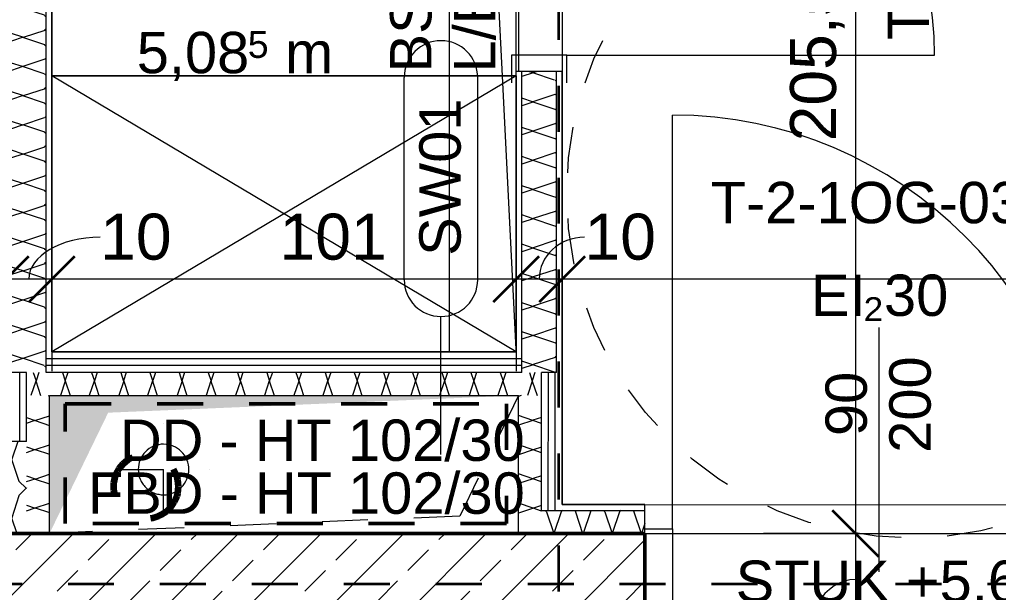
# Model space of a CAD drawing. Header units: metres. Extents: x -67.4 to -27.2, y 43.9 to 89.6.
# Drawn here: x -48.148 to -46.019, y 75.768 to 77.014 of the extents above; entities that cross this region are included whole.
import ezdxf

# ---------------------------------------------------------------- set-up
doc = ezdxf.new("R2010")
doc.units = ezdxf.units.M
for name, pattern in [('Strich Punkt', [0.015875, 0.00635, -0.004763, 0, -0.004763]), ('Strich Punkt Mittel', [0.015875, 0.00635, -0.004763, 0, -0.004763]), ('Verdeckt', [0.003, 0.002, -0.001])]:
    doc.linetypes.add(name, pattern=pattern)
for name, color, linetype, lineweight in [('A-DETL-GENF_', 92, 'Continuous', 13), ('A_2D', 7, 'Continuous', 13), ('A_Bemassung-50_', 4, 'Continuous', 9), ('A_Bemassung_', 4, 'Continuous', 9), ('A_Beschriftung_', 7, 'Continuous', 9), ('A_Bodenschlitz', 7, 'Continuous', 5), ('A_Brandabschnitte', 30, 'Verdeckt', 50), ('A_Decken', 8, 'Continuous', 13), ('A_Durchbruch_Projektion', 8, 'Verdeckt', 5), ('A_Kanal_SW', 34, 'Strich Punkt', 100), ('A_Moebel', 6, 'Continuous', 13), ('A_Raeume_', 7, 'Continuous', 5), ('A_Raeume_Beschriftung_', 7, 'Continuous', 9), ('A_Raster_', 1, 'Continuous', 9), ('A_Tueren', 31, 'Continuous', 13), ('A_Waende', 7, 'Continuous', 13), ('P-PIPE', 3, 'Continuous', 5), ('P-PIPE-CNTR', 3, 'Continuous', 5)]:
    doc.layers.add(name, color=color, linetype=linetype, lineweight=lineweight)
doc.styles.add('Arial_2', font='arial.ttf', dxfattribs={"height": 0.09})
doc.styles.add('Arial_4', font='arial.ttf', dxfattribs={"height": 0.05849})
doc.styles.add('Arial_5', font='arial.ttf', dxfattribs={"height": 0.1})
doc.styles.add('Segoe UI Symbol', font='seguisym.ttf', dxfattribs={"height": 0.09})
doc.dimstyles.new('WGA-Bemaßung', dxfattribs={"dimscale": 0.3048, "dimtxt": 0.102026, "dimasz": 0.328084, "dimexe": 0.246063, "dimexo": 0.0625, "dimgap": 0.04101, "dimtad": 1, "dimdec": 1, "dimlfac": 100, "dimrnd": 0.5, "dimdsep": 46, "dimtxsty": 'Arial_5', "dimblk1": 'OBLIQUE', "dimblk2": 'OBLIQUE', "dimsah": 1, "dimcen": 0.09, "dimdle": 0.246063, "dimazin": 2, "dimtfac": 1, "dimtdec": 4, "dimtix": 1, "dimtmove": 0, "dimatfit": 3, "dimfxl": 0.656168, "dimfxlon": 1, "dimtvp": 1, "dimtolj": 1, "dimtzin": 0, "dimarcsym": 2})
doc.dimstyles.new('WGA-Bemaßung_2', dxfattribs={"dimscale": 0.3048, "dimtxt": 0.102026, "dimasz": 0.328084, "dimexe": 0.246063, "dimexo": 0.0625, "dimgap": 0.04101, "dimtad": 1, "dimdec": 1, "dimlfac": 100, "dimrnd": 0.5, "dimdsep": 46, "dimtxsty": 'Arial_5', "dimblk1": 'OBLIQUE', "dimblk2": 'OBLIQUE', "dimsah": 1, "dimcen": 0.09, "dimdle": 0.246063, "dimazin": 2, "dimtfac": 1, "dimtdec": 4, "dimtix": 1, "dimtmove": 2, "dimatfit": 3, "dimfxl": 0.656168, "dimfxlon": 1, "dimtvp": 1, "dimtolj": 1, "dimtzin": 0, "dimarcsym": 2})
doc.dimstyles.new('WGA-Bemaßung_3', dxfattribs={"dimscale": 0.3048, "dimtxt": 0.102026, "dimasz": 0.328084, "dimexe": 0.246063, "dimexo": 0.0625, "dimgap": 0.04101, "dimtad": 1, "dimdec": 1, "dimlfac": 100, "dimrnd": 0.5, "dimdsep": 46, "dimtxsty": 'Arial_5', "dimblk1": 'OBLIQUE', "dimblk2": 'OBLIQUE', "dimsah": 1, "dimcen": 0.09, "dimdle": 0.246063, "dimazin": 2, "dimtfac": 1, "dimtdec": 4, "dimtix": 1, "dimtmove": 1, "dimatfit": 3, "dimfxl": 0.656168, "dimfxlon": 1, "dimtvp": 1, "dimtolj": 1, "dimtzin": 0, "dimarcsym": 2})

# ---------------------------------------------------------------- blocks, each defined once
blk = doc.blocks.new('UZ_D1 - SL_0900x2000_Wohnungstür-8075035-263_PP_01OG_BT2')
at = {"layer": 'A_Tueren', "lineweight": 5}
for p, q in [((-0.45, 0.11), (-0.51, 0.11)), ((-0.45, -0.11), (-0.45, 0.11)), ((0.45, 0.11), (0.51, 0.11)), ((0.45, -0.11), (0.45, 0.11)), ((-0.51, -0.11), (-0.45, -0.11)), ((0.51, -0.11), (0.45, -0.11)), ((0.45, -0.11), (0.45, -1.01))]:
    blk.add_line(p, q, dxfattribs=at)
blk.add_arc((0.45, -0.11), 0.9, 180, 270, dxfattribs=at)
blk = doc.blocks.new('UZ_D1 - SL_0800x2000_Zimmertür_Stahlzarge_GK-7175678-263_PP_01OG_BT2')
at = {"layer": 'A_Tueren', "lineweight": 5}
for p, q in [((0.4, 0.06), (0.4, 0.86)), ((-0.46, 0.06), (-0.4, 0.06)), ((-0.4, 0.06), (-0.4, -0.06)), ((0.4, 0.06), (0.4, -0.06)), ((0.46, 0.06), (0.4, 0.06)), ((-0.4, -0.06), (-0.46, -0.06)), ((0.4, -0.06), (0.46, -0.06))]:
    blk.add_line(p, q, dxfattribs=at)
blk.add_arc((0.4, 0.06), 0.8, 90, 180, dxfattribs=at)
blk = doc.blocks.new('Moeb_Schrank - Schrank_2m_60cm-11918005-263_PP_01OG_BT2')
at = {"layer": 'A_Moebel', "color": 8}
for p, q in [((0, 0), (1.01, 0.6)), ((0, 0.6), (1.01, 0)), ((1.01, 0.6), (0, 0.6)), ((0, 0.6), (0, 0)), ((0, 0), (0, 0.6)), ((0, 0.6), (0.6933, 0.6)), ((1.01, 0), (1.01, 0.6)), ((1.01, 0.6), (1.01, 0)), ((0, 0), (1.01, 0)), ((1.01, 0), (0, 0))]:
    blk.add_line(p, q, dxfattribs=at)
blk = doc.blocks.new('Symbol_Schatten_Verdeckt_unten - Bodendurchbruch_Schatten_Verdeckt_unten-5766288-263_PP_01OG_BT2')
at = {"layer": 'A_Durchbruch_Projektion'}
for p, q in [((-0.3825, 0.1125), (0.51, 0.15)), ((-0.51, -0.15), (-0.3825, 0.1125))]:
    blk.add_line(p, q, dxfattribs=at)
blk = doc.blocks.new('Symbol_Schatten - Bodendurchbruch_Schatten-5766287-263_PP_01OG_BT2')
at = {"layer": 'A-DETL-GENF_'}
blk.add_hatch(color=256, dxfattribs=at).paths.add_polyline_path([(-0.51, -0.15), (-0.3825, 0.1125), (0.51, 0.15), (-0.51, 0.15), (-0.51, -0.1486)])
blk = doc.blocks.new('Allg_BS - HKLS-V71-263_PP_01OG_BT2')
at = {"layer": 'A_Bodenschlitz'}
for p, q in [((-1.4044, 0.0065), (-0.8044, 0.0065)), ((-0.8044, 0.0065), (0.1281, 0.0065)), ((-0.8044, -0.1087), (0.1281, -0.0621)), ((-1.3994, -0.1385), (-0.8044, -0.1087)), ((0.0756, -0.1435), (-0.7944, -0.1435))]:
    blk.add_line(p, q, dxfattribs=at)
blk = doc.blocks.new('BS_Tuer_PP - oben-10002441-263_PP_01OG_BT2')
at = {"layer": 'A_Beschriftung_'}
blk.add_line((0, 0.000124), (0, 0.010761), dxfattribs=at)
blk = doc.blocks.new('DIMBLOCK105-263_PP_01OG_BT2')
at = {"layer": 'A_Bemassung-50_', "transparency": 16777216}
for p, q in [((-46.9681, 76.4496), (-46.9681, 76.5246)), ((-45.2906, 76.4495), (-45.2906, 76.5245)), ((-45.2906, 76.4495), (-46.9681, 76.4496)), ((-46.9681, 76.4496), (-46.9681, 76.2496)), ((-45.2906, 76.4495), (-45.2906, 76.2495))]:
    blk.add_line(p, q, dxfattribs=at)
at = {"layer": 'A_Bemassung-50_', "lineweight": 35, "transparency": 16777216}
for p, q in [((-46.9681, 76.4496), (-46.9181, 76.4996)), ((-45.2906, 76.4495), (-45.2406, 76.4995)), ((-46.9681, 76.4496), (-47.0181, 76.3996)), ((-45.2906, 76.4495), (-45.3406, 76.3995))]:
    blk.add_line(p, q, dxfattribs=at)
at = {"layer": 'A_Bemassung-50_', "color": 0, "transparency": 16777216, "insert": (-45.9976, 76.5919), "char_height": 0.1, "width": 0.276883, "attachment_point": 1, "rotation": 359.9983, "line_spacing_factor": 0.941778, "style": 'Arial_5'}
blk.add_mtext('168', dxfattribs=at)
blk = doc.blocks.new('_Oblique')
at = {"color": 0, "linetype": 'ByBlock', "lineweight": -2}
blk.add_line((-0.5, -0.5), (0.5, 0.5), dxfattribs=at)
blk = doc.blocks.new('DIMBLOCK106-263_PP_01OG_BT2')
at = {"layer": 'A_Bemassung-50_', "transparency": 16777216}
for p, q in [((-47.0681, 76.4496), (-47.0681, 76.5246)), ((-46.9681, 76.4496), (-46.9681, 76.5246)), ((-46.9681, 76.4496), (-47.0681, 76.4496)), ((-47.0681, 76.4496), (-47.0681, 76.2496)), ((-46.9681, 76.4496), (-46.9681, 76.2496))]:
    blk.add_line(p, q, dxfattribs=at)
at = {"layer": 'A_Bemassung-50_', "lineweight": 35, "transparency": 16777216}
for p, q in [((-47.0681, 76.4496), (-47.0181, 76.4996)), ((-46.9681, 76.4496), (-46.9181, 76.4996)), ((-47.0681, 76.4496), (-47.1181, 76.3996)), ((-46.9681, 76.4496), (-47.0181, 76.3996))]:
    blk.add_line(p, q, dxfattribs=at)
at = {"layer": 'A_Bemassung-50_', "transparency": 16777216}
blk.add_ellipse((-46.9194, 76.4496), major_axis=(-0.0987, 0), ratio=0.921621, start_param=4.712389, end_param=6.283185, dxfattribs=at)
at = {"layer": 'A_Bemassung-50_', "color": 0, "transparency": 16777216, "insert": (-46.9194, 76.5919), "char_height": 0.1, "width": 0.184588, "attachment_point": 1, "rotation": 359.9983, "line_spacing_factor": 0.941778, "style": 'Arial_5'}
blk.add_mtext('10', dxfattribs=at)
blk = doc.blocks.new('DIMBLOCK107-263_PP_01OG_BT2')
at = {"layer": 'A_Bemassung-50_', "transparency": 16777216}
for p, q in [((-48.0781, 76.4496), (-48.0781, 76.5246)), ((-47.0681, 76.4496), (-47.0681, 76.5246)), ((-47.0681, 76.4496), (-48.0781, 76.4496)), ((-48.0781, 76.4496), (-48.0781, 76.2496)), ((-47.0681, 76.4496), (-47.0681, 76.2496))]:
    blk.add_line(p, q, dxfattribs=at)
at = {"layer": 'A_Bemassung-50_', "lineweight": 35, "transparency": 16777216}
for p, q in [((-48.0781, 76.4496), (-48.0281, 76.4996)), ((-47.0681, 76.4496), (-47.0181, 76.4996)), ((-48.0781, 76.4496), (-48.1281, 76.3996)), ((-47.0681, 76.4496), (-47.1181, 76.3996))]:
    blk.add_line(p, q, dxfattribs=at)
at = {"layer": 'A_Bemassung-50_', "color": 0, "transparency": 16777216, "insert": (-47.5828, 76.5919), "char_height": 0.1, "width": 0.276883, "attachment_point": 1, "rotation": 359.9983, "line_spacing_factor": 0.941778, "style": 'Arial_5'}
blk.add_mtext('101', dxfattribs=at)
blk = doc.blocks.new('DIMBLOCK108-263_PP_01OG_BT2')
at = {"layer": 'A_Bemassung-50_', "transparency": 16777216}
for p, q in [((-48.1781, 76.4496), (-48.1781, 76.5246)), ((-48.0781, 76.4496), (-48.0781, 76.5246)), ((-48.0781, 76.4496), (-48.1781, 76.4496)), ((-48.1781, 76.4496), (-48.1781, 76.2496)), ((-48.0781, 76.4496), (-48.0781, 76.2496))]:
    blk.add_line(p, q, dxfattribs=at)
at = {"layer": 'A_Bemassung-50_', "lineweight": 35, "transparency": 16777216}
for p, q in [((-48.1781, 76.4496), (-48.1281, 76.4996)), ((-48.0781, 76.4496), (-48.0281, 76.4996)), ((-48.1781, 76.4496), (-48.2281, 76.3996)), ((-48.0781, 76.4496), (-48.1281, 76.3996))]:
    blk.add_line(p, q, dxfattribs=at)
at = {"layer": 'A_Bemassung-50_', "transparency": 16777216}
blk.add_ellipse((-47.973, 76.4496), major_axis=(-0.1552, 0), ratio=0.586409, start_param=4.712389, end_param=6.283185, dxfattribs=at)
at = {"layer": 'A_Bemassung-50_', "color": 0, "transparency": 16777216, "insert": (-47.973, 76.5919), "char_height": 0.1, "width": 0.184588, "attachment_point": 1, "rotation": 359.9983, "line_spacing_factor": 0.941778, "style": 'Arial_5'}
blk.add_mtext('10', dxfattribs=at)
blk = doc.blocks.new('DIMBLOCK109-263_PP_01OG_BT2')
at = {"layer": 'A_Bemassung-50_', "transparency": 16777216}
for p, q in [((-49.2331, 76.4496), (-49.2331, 76.5246)), ((-48.1781, 76.4496), (-48.1781, 76.5246)), ((-48.1781, 76.4496), (-49.2331, 76.4496)), ((-49.2331, 76.4496), (-49.2331, 76.2496)), ((-48.1781, 76.4496), (-48.1781, 76.2496))]:
    blk.add_line(p, q, dxfattribs=at)
at = {"layer": 'A_Bemassung-50_', "lineweight": 35, "transparency": 16777216}
for p, q in [((-49.2331, 76.4496), (-49.1831, 76.4996)), ((-48.1781, 76.4496), (-48.1281, 76.4996)), ((-49.2331, 76.4496), (-49.2831, 76.3996)), ((-48.1781, 76.4496), (-48.2281, 76.3996))]:
    blk.add_line(p, q, dxfattribs=at)
at = {"layer": 'A_Bemassung-50_', "color": 0, "transparency": 16777216, "insert": (-48.8263, 76.5919), "char_height": 0.1, "width": 0.416266, "attachment_point": 1, "rotation": 359.9983, "line_spacing_factor": 0.941778, "style": 'Arial_5'}
blk.add_mtext('105,5', dxfattribs=at)
blk = doc.blocks.new('BS_Wand_Lollipop - rechts_oben-2026913-263_PP_01OG_BT2')
at = {"layer": 'A_Beschriftung_'}
for p, q in [((0.0046, 0.0016), (0.0134, 0.0016)), ((-0.003, 0), (0.003, 0)), ((0.0046, -0.0016), (0.0134, -0.0016))]:
    blk.add_line(p, q, dxfattribs=at)
for centre, start, end in [((0.0046, 0), 90, 270), ((0.0134, 0), 270, 90)]:
    blk.add_arc(centre, 0.0016, start, end, dxfattribs=at)
blk = doc.blocks.new('DIMBLOCK339-263_PP_01OG_BT2')
at = {"layer": 'A_Bemassung-50_', "lineweight": 35, "transparency": 16777216}
for p, q in [((-46.3299, 77.9489), (-46.3799, 77.9989)), ((-46.3299, 77.9489), (-46.2799, 77.8989)), ((-46.33, 75.8964), (-46.38, 75.9464)), ((-46.33, 75.8964), (-46.28, 75.8464))]:
    blk.add_line(p, q, dxfattribs=at)
at = {"layer": 'A_Bemassung-50_', "transparency": 16777216}
for p, q in [((-46.3299, 77.9489), (-46.5299, 77.9489)), ((-46.3299, 77.9489), (-46.33, 75.8964)), ((-46.3299, 77.9489), (-46.2549, 77.9489)), ((-46.33, 75.8964), (-46.53, 75.8964)), ((-46.33, 75.8964), (-46.255, 75.8964))]:
    blk.add_line(p, q, dxfattribs=at)
at = {"layer": 'A_Bemassung-50_', "color": 0, "transparency": 16777216, "insert": (-46.4723, 76.7492), "char_height": 0.1, "width": 0.416266, "attachment_point": 1, "rotation": 90, "line_spacing_factor": 0.941778, "style": 'Arial_5'}
blk.add_mtext('205,5', dxfattribs=at)
blk = doc.blocks.new('DIMBLOCK340-263_PP_01OG_BT2')
at = {"layer": 'A_Bemassung-50_', "lineweight": 35, "transparency": 16777216}
for p, q in [((-46.33, 75.8964), (-46.38, 75.9464)), ((-46.33, 75.8964), (-46.28, 75.8464)), ((-46.33, 75.6964), (-46.38, 75.7464)), ((-46.33, 75.6964), (-46.28, 75.6464))]:
    blk.add_line(p, q, dxfattribs=at)
at = {"layer": 'A_Bemassung-50_', "transparency": 16777216}
for p, q in [((-46.33, 75.8964), (-46.53, 75.8964)), ((-46.33, 75.8964), (-46.33, 75.6964)), ((-46.33, 75.8964), (-46.255, 75.8964)), ((-46.33, 75.6964), (-46.53, 75.6964)), ((-46.33, 75.6964), (-46.255, 75.6964))]:
    blk.add_line(p, q, dxfattribs=at)
blk.add_ellipse((-46.33, 75.6152), major_axis=(0, 0.1812), ratio=0.655251, start_param=0, end_param=1.570796, dxfattribs=at)
at = {"layer": 'A_Bemassung-50_', "color": 0, "transparency": 16777216, "insert": (-46.5001, 75.4614), "char_height": 0.1, "width": 0.184588, "attachment_point": 1, "rotation": 90, "line_spacing_factor": 0.941778, "style": 'Arial_5'}
blk.add_mtext('20', dxfattribs=at)

msp = doc.modelspace()

# ---------------------------------------------------------------- hatches: boundary and pattern name
at = {"layer": 'A_Waende', "lineweight": 5}
h = msp.add_hatch(dxfattribs=at)
h.set_pattern_fill('FP_21', color=250, angle=247.64, style=0, pattern_type=2)
h.set_pattern_definition([(134.998, (-46.96795, 77.12031), (-0.253995, 0.127012), [0.02245, -0.15715]), (134.998, (-47.079095, 77.16819), (-0.253995, 0.127012), [0.02245, -0.15715]), (134.998, (-46.9677, 77.184), (-0.253995, 0.127012), [0.02245, -0.15715]), (134.998, (-47.079226, 77.23096), (-0.253995, 0.127012), [0.02245, -0.15715]), (161.563, (-46.98433, 77.135697), (-0.5079932, 0.1270184), [0.0502, -0.35141]), (161.563, (-47.031713, 77.151944), (-0.5079932, 0.1270184), [0.0502, -0.35141]), (161.563, (-46.98408, 77.19939), (-0.5079932, 0.1270184), [0.0502, -0.35141]), (161.563, (-47.031463, 77.215638), (-0.5079932, 0.1270184), [0.0502, -0.35141]), (224.998, (-47.07941, 77.13588), (0.254004, 0.126995), [0.02245, -0.15715]), (224.998, (-46.9677, 77.184), (0.254004, 0.126995), [0.02245, -0.15715]), (224.998, (-47.07916, 77.199575), (0.254004, 0.126995), [0.02245, -0.15715]), (224.998, (-46.967835, 77.24677), (0.254004, 0.1269946), [0.02245, -0.15715]), (198.433, (-47.031713, 77.151944), (0.5080021, 0.126983), [0.0502, -0.35141]), (198.433, (-46.984016, 77.168006), (0.5080021, 0.126983), [0.0502, -0.35141]), (198.433, (-47.031463, 77.215638), (0.5080021, 0.126983), [0.0502, -0.35141]), (198.433, (-46.983766, 77.2317), (0.5080021, 0.126983), [0.0502, -0.35141])])
h.paths.add_polyline_path([(-47.0131, 76.2465), (-46.9806, 76.2465), (-46.9806, 76.9015), (-47.0556, 76.9015), (-47.0556, 76.2465), (-47.0131, 76.2465)])
h.paths.add_polyline_path([(-47.0131, 76.2465), (-47.0131, 76.2465), (-47.0556, 76.2915)])
h.paths.add_polyline_path([(-46.9806, 77.7715), (-46.9806, 77.9365), (-47.0556, 77.9365), (-47.0556, 77.7715)])
h = msp.add_hatch(dxfattribs=at)
h.set_pattern_fill('FP_19', color=250, angle=247.64, style=0, pattern_type=2)
h.set_pattern_definition([(134.998, (-48.07858, 77.07004), (-0.253995, 0.127012), [0.02245, -0.15715]), (134.998, (-48.18972, 77.11792), (-0.253995, 0.127012), [0.02245, -0.15715]), (134.998, (-48.07833, 77.133735), (-0.253995, 0.127012), [0.02245, -0.15715]), (134.998, (-48.189475, 77.18162), (-0.253995, 0.127012), [0.02245, -0.15715]), (161.563, (-48.093655, 77.085973), (-0.5079932, 0.1270184), [0.0502, -0.35141]), (161.563, (-48.141037, 77.10222), (-0.5079932, 0.1270184), [0.0502, -0.35141]), (161.563, (-48.09433, 77.150047), (-0.5079932, 0.1270184), [0.0502, -0.35141]), (161.563, (-48.142093, 77.16537), (-0.5079932, 0.1270184), [0.0502, -0.35141]), (224.998, (-48.18873, 77.08616), (0.254004, 0.126995), [0.02245, -0.15715]), (224.998, (-48.07833, 77.133735), (0.254004, 0.126995), [0.02245, -0.15715]), (224.998, (-48.18941, 77.15023), (0.254004, 0.126995), [0.02245, -0.15715]), (224.998, (-48.07808, 77.19743), (0.254004, 0.126995), [0.02245, -0.15715]), (198.433, (-48.141037, 77.10222), (0.508002, 0.126983), [0.0502, -0.35141]), (198.433, (-48.09372, 77.117357), (0.508002, 0.126983), [0.0502, -0.35141]), (198.433, (-48.142093, 77.16537), (0.5080021, 0.126983), [0.0502, -0.35141]), (198.433, (-48.094396, 77.18143), (0.5080021, 0.126983), [0.0502, -0.35141])])
h.paths.add_polyline_path([(-48.1331, 76.2465), (-48.1331, 76.2465), (-48.144, 76.2615)])
h.paths.add_polyline_path([(-48.0906, 76.2465), (-48.0906, 77.8615), (-48.1656, 77.8615), (-48.1656, 76.2465), (-48.1331, 76.2465)])
h = msp.add_hatch(dxfattribs=at)
h.set_pattern_fill('FP_24', color=250, angle=-112.36, style=0, pattern_type=2)
h.set_pattern_definition([(224.998, (-47.57289, 76.2911), (-0.127012, -0.253995), [0.02245, -0.15715]), (224.998, (-47.62077, 76.17995), (-0.127012, -0.253995), [0.02245, -0.15715]), (224.998, (-47.636585, 76.291345), (-0.127012, -0.253995), [0.02245, -0.15715]), (224.998, (-47.68447, 76.1802), (-0.127012, -0.253995), [0.02245, -0.15715]), (251.563, (-47.588823, 76.276023), (-0.1270184, -0.5079932), [0.0502, -0.35141]), (251.563, (-47.60545, 76.227716), (-0.1270184, -0.5079932), [0.0502, -0.35141]), (251.563, (-47.652897, 76.275348), (-0.1270184, -0.5079932), [0.0502, -0.35141]), (251.563, (-47.66822, 76.227586), (-0.1270184, -0.5079932), [0.0502, -0.35141]), (314.998, (-47.58939, 76.18002), (-0.126995, 0.254004), [0.02245, -0.15715]), (314.998, (-47.636585, 76.291345), (-0.126995, 0.254004), [0.02245, -0.15715]), (314.998, (-47.65308, 76.18027), (-0.126995, 0.254004), [0.02245, -0.15715]), (314.998, (-47.70028, 76.291595), (-0.126995, 0.254004), [0.02245, -0.15715]), (288.433, (-47.60545, 76.227716), (-0.126983, 0.508002), [0.0502, -0.35141]), (288.433, (-47.620588, 76.275033), (-0.126983, 0.508002), [0.0502, -0.35141]), (288.433, (-47.66822, 76.227586), (-0.126983, 0.508002), [0.0502, -0.35141]), (288.433, (-47.68428, 76.275282), (-0.126983, 0.508002), [0.0502, -0.35141])])
h.paths.add_polyline_path([(-47.0131, 76.1965), (-47.0131, 76.2465), (-48.1331, 76.2465), (-48.1331, 76.1965), (-47.0132, 76.1965)])
h = msp.add_hatch(dxfattribs=at)
h.set_pattern_fill('FP_94', color=250, angle=-112.36, style=0, pattern_type=2)
h.set_pattern_definition([(315, (-48.17825, 76.04704), (0.253995, -0.127012), [0.02245, -0.15715]), (315, (-48.06711, 75.99916), (0.253995, -0.127012), [0.02245, -0.15715]), (315, (-48.1785, 75.98335), (0.253995, -0.127012), [0.02245, -0.15715]), (314.998, (-48.06736, 75.935465), (0.253995, -0.127012), [0.02245, -0.15715]), (341.563, (-48.162255, 76.030728), (0.507993, -0.127018), [0.0502, -0.35141]), (341.563, (-48.114873, 76.01448), (0.507993, -0.127018), [0.0502, -0.35141]), (341.563, (-48.162504, 75.967033), (0.507993, -0.1270184), [0.0502, -0.35141]), (341.563, (-48.11474, 75.95171), (0.507993, -0.1270184), [0.0502, -0.35141]), (45, (-48.06718, 76.03054), (-0.254004, -0.126995), [0.02245, -0.15715]), (45, (-48.1785, 75.98335), (-0.254004, -0.126995), [0.02245, -0.15715]), (45, (-48.067425, 75.96685), (-0.254004, -0.126995), [0.02245, -0.15715]), (44.998, (-48.17783, 75.91927), (-0.254004, -0.126995), [0.02245, -0.15715]), (18.433, (-48.114873, 76.01448), (-0.508002, -0.126983), [0.0502, -0.35141]), (18.433, (-48.16219, 75.999343), (-0.508002, -0.126983), [0.0502, -0.35141]), (18.433, (-48.11474, 75.95171), (-0.508002, -0.126983), [0.0502, -0.35141]), (18.433, (-48.16244, 75.93565), (-0.508002, -0.126983), [0.0502, -0.35141])])
h.paths.add_polyline_path([(-48.0832, 75.8965), (-48.0832, 76.1965), (-48.1331, 76.1965), (-48.1331, 75.8965), (-48.0832, 75.8965)])
h = msp.add_hatch(dxfattribs=at)
h.set_pattern_fill('FP_95', color=250, angle=247.64, style=0, pattern_type=2)
h.set_pattern_definition([(135, (-46.96839, 76.04676), (-0.253995, 0.127012), [0.02245, -0.15715]), (135, (-47.07953, 76.09464), (-0.253995, 0.127012), [0.02245, -0.15715]), (135, (-46.96814, 76.11045), (-0.253995, 0.127012), [0.02245, -0.15715]), (134.998, (-47.07966, 76.15741), (-0.253995, 0.127012), [0.02245, -0.15715]), (161.563, (-46.983845, 76.061765), (-0.507993, 0.127018), [0.0502, -0.35141]), (161.563, (-47.031227, 76.07801), (-0.507993, 0.127018), [0.0502, -0.35141]), (161.563, (-46.98452, 76.12584), (-0.507993, 0.1270184), [0.0502, -0.35141]), (161.563, (-47.0319, 76.142086), (-0.507993, 0.1270184), [0.0502, -0.35141]), (225, (-47.07892, 76.06195), (0.254004, 0.126995), [0.02245, -0.15715]), (225, (-46.96814, 76.11045), (0.254004, 0.126995), [0.02245, -0.15715]), (225, (-47.0796, 76.12602), (0.254004, 0.126995), [0.02245, -0.15715]), (224.998, (-46.96827, 76.17322), (0.254004, 0.126995), [0.02245, -0.15715]), (198.433, (-47.031227, 76.07801), (0.508002, 0.126983), [0.0502, -0.35141]), (198.433, (-46.98353, 76.094074), (0.508002, 0.126983), [0.0502, -0.35141]), (198.433, (-47.0319, 76.142086), (0.508002, 0.126983), [0.0502, -0.35141]), (198.433, (-46.984205, 76.15815), (0.508002, 0.126983), [0.0502, -0.35141])])
h.paths.add_polyline_path([(-47.0132, 75.8965), (-47.0132, 76.1965), (-47.0631, 76.1965), (-47.0632, 75.8965), (-47.0132, 75.8965)])
h = msp.add_hatch(dxfattribs=at)
h.set_pattern_fill('FP_25', color=250, angle=-112.36, style=0, pattern_type=2)
h.set_pattern_definition([(224.998, (-48.70567, 76.12126), (-0.127012, -0.253995), [0.02245, -0.15715]), (224.998, (-48.75355, 76.01012), (-0.127012, -0.253995), [0.02245, -0.15715]), (224.998, (-48.769365, 76.12151), (-0.127012, -0.253995), [0.02245, -0.15715]), (224.998, (-48.81725, 76.01037), (-0.127012, -0.253995), [0.02245, -0.15715]), (251.563, (-48.721603, 76.10619), (-0.1270184, -0.5079932), [0.0502, -0.35141]), (251.563, (-48.737305, 76.057504), (-0.1270184, -0.5079932), [0.0502, -0.35141]), (251.563, (-48.784752, 76.105136), (-0.1270184, -0.5079932), [0.0502, -0.35141]), (251.563, (-48.801, 76.057754), (-0.1270184, -0.5079932), [0.0502, -0.35141]), (314.998, (-48.72124, 76.00981), (-0.126995, 0.254004), [0.02245, -0.15715]), (314.998, (-48.769365, 76.12151), (-0.126995, 0.254004), [0.02245, -0.15715]), (314.998, (-48.78494, 76.01006), (-0.126995, 0.254004), [0.02245, -0.15715]), (314.998, (-48.83306, 76.12176), (-0.126995, 0.254004), [0.02245, -0.15715]), (288.433, (-48.737305, 76.057504), (-0.126983, 0.508002), [0.0502, -0.35141]), (288.433, (-48.753368, 76.1052), (-0.126983, 0.508002), [0.0502, -0.35141]), (288.433, (-48.801, 76.057754), (-0.126983, 0.508002), [0.0502, -0.35141]), (288.433, (-48.81706, 76.10545), (-0.126983, 0.508002), [0.0502, -0.35141])])
h.paths.add_polyline_path([(-48.1332, 75.8965), (-48.1332, 75.8965), (-48.1332, 76.0965), (-49.2456, 76.0965), (-49.2456, 75.8965), (-48.1481, 75.8965)])
h = msp.add_hatch(dxfattribs=at)
h.set_pattern_fill('FP_154', color=250, angle=-112.36, style=0, pattern_type=2)
h.set_pattern_definition([(224.998, (-46.12968, 75.9591), (-0.127012, -0.253995), [0.02245, -0.15715]), (224.998, (-46.17663, 75.84758), (-0.127012, -0.253995), [0.02245, -0.15715]), (224.998, (-46.19245, 75.95897), (-0.127012, -0.253995), [0.02245, -0.15715]), (224.998, (-46.24033, 75.84783), (-0.127012, -0.253995), [0.02245, -0.15715]), (251.563, (-46.145065, 75.94272), (-0.1270184, -0.5079932), [0.0502, -0.35141]), (251.563, (-46.161312, 75.89534), (-0.1270184, -0.5079932), [0.0502, -0.35141]), (251.563, (-46.20876, 75.94297), (-0.1270184, -0.5079932), [0.0502, -0.35141]), (251.563, (-46.225006, 75.89559), (-0.1270184, -0.5079932), [0.0502, -0.35141]), (314.998, (-46.14525, 75.84764), (-0.126995, 0.254004), [0.02245, -0.15715]), (314.998, (-46.19245, 75.95897), (-0.126995, 0.254004), [0.02245, -0.15715]), (314.998, (-46.20894, 75.84789), (-0.126995, 0.254004), [0.02245, -0.15715]), (314.998, (-46.25614, 75.95922), (-0.1269946, 0.254004), [0.02245, -0.15715]), (288.433, (-46.161312, 75.89534), (-0.126983, 0.508002), [0.0502, -0.35141]), (288.433, (-46.177375, 75.943037), (-0.126983, 0.5080021), [0.0502, -0.35141]), (288.433, (-46.225006, 75.89559), (-0.126983, 0.5080021), [0.0502, -0.35141]), (288.433, (-46.240144, 75.942906), (-0.126983, 0.5080021), [0.0502, -0.35141])])
h.paths.add_polyline_path([(-45.2907, 75.8964), (-45.2782, 75.8965), (-45.2782, 75.9464), (-45.7682, 75.9464), (-45.7682, 75.8964), (-45.3437, 75.8964)])
h.paths.add_polyline_path([(-46.7882, 75.8965), (-46.7882, 75.9465), (-47.0132, 75.9465), (-47.0132, 75.8965), (-46.8332, 75.8965)])
h = msp.add_hatch(dxfattribs=at)
h.set_pattern_fill('FP_4', color=250, style=0, pattern_type=2)
h.set_pattern_definition([(45, (0, 0), (-0.08980256, 0.08980256), []), (45, (0.0898, 0), (-0.08980256, 0.08980256), [0.0635, -0.03175])])
h.paths.add_polyline_path([(-45.0282, 75.6964), (-45.0282, 75.8964), (-45.7682, 75.8964), (-45.7682, 75.6964), (-45.0282, 75.6964)])
h.paths.add_polyline_path([(-46.7882, 75.6965), (-46.7882, 75.8965), (-53.9882, 75.8965), (-53.9882, 75.6967), (-46.8082, 75.6965)])

# ---------------------------------------------------------------- linework, layer by layer
at = {"layer": 'A_2D', "linetype": 'Verdeckt', "lineweight": 5}
msp.add_circle((-46.2081, 76.6366), 0.75, dxfattribs=at)
at = {"layer": 'A_Brandabschnitte'}
for p, q in [((-48.049, 76.1782), (-47.089, 76.1782)), ((-48.049, 75.9182), (-48.049, 76.1782)), ((-47.089, 76.1782), (-47.089, 75.9182)), ((-47.089, 75.9182), (-48.049, 75.9182))]:
    msp.add_line(p, q, dxfattribs=at)
at = {"layer": 'A_Decken'}
for p, q in [((-47.0681, 76.2915), (-47.0681, 76.9015)), ((-47.0632, 75.8979), (-47.0631, 76.1965)), ((-46.7882, 75.8965), (-45.7682, 75.8964))]:
    msp.add_line(p, q, dxfattribs=at)
at = {"layer": 'A_Kanal_SW'}
msp.add_circle((-47.8734, 75.9983), 0.07, dxfattribs=at)
at = {"layer": 'A_Raeume_', "flags": 128}
for points in [[(-46.9681, 77.949), (-46.9681, 76.244), (-46.9681, 75.959), (-45.2906, 75.9589), (-45.2906, 77.9489)], [(-48.0781, 77.824), (-48.0781, 76.2915), (-47.0681, 76.2915), (-47.0681, 77.8112), (-47.0681, 77.824), (-47.5531, 77.824)]]:
    msp.add_lwpolyline(points, close=True, dxfattribs=at)
at = {"layer": 'A_Raster_', "linetype": 'Strich Punkt Mittel', "lineweight": 35}
for p, q in [((-46.9759, 85.8702), (-46.9771, 46.5269)), ((-56.243, 75.7867), (-31.8002, 75.786))]:
    msp.add_line(p, q, dxfattribs=at)
at = {"layer": 'A_Waende'}
for p, q in [((-48.0906, 76.2465), (-48.0906, 77.8615)), ((-48.0781, 76.2915), (-48.0781, 77.849)), ((-47.0556, 76.9015), (-47.0681, 76.9015)), ((-47.0556, 76.2465), (-47.0556, 76.9015)), ((-46.9681, 76.9015), (-46.9806, 76.9015)), ((-46.9806, 76.2465), (-46.9806, 76.9015)), ((-46.9681, 75.959), (-46.9681, 76.9015)), ((-47.0681, 76.2915), (-48.0781, 76.2915)), ((-48.1331, 76.2465), (-48.1656, 76.2465)), ((-48.1331, 76.0965), (-48.1331, 76.2465)), ((-47.0556, 76.2465), (-48.0906, 76.2465)), ((-47.0132, 75.9465), (-47.0131, 76.2465)), ((-46.9806, 76.2465), (-47.0131, 76.2465)), ((-48.1331, 76.0965), (-49.2456, 76.0965)), ((-46.7882, 75.959), (-46.9681, 75.959)), ((-46.7882, 75.9465), (-46.7882, 75.959)), ((-47.0132, 75.9465), (-46.7882, 75.9465))]:
    msp.add_line(p, q, dxfattribs=at)
at = {"layer": 'A_Waende', "color": 250, "lineweight": 5}
for p, q in [((-46.9806, 76.9015), (-47.0556, 76.9015)), ((-48.0832, 75.8965), (-48.0831, 76.1965)), ((-48.0831, 76.1965), (-47.0631, 76.1965)), ((-46.7882, 75.8965), (-46.7882, 75.9465)), ((-47.0632, 75.8979), (-47.0632, 75.8965))]:
    msp.add_line(p, q, dxfattribs=at)
at = {"layer": 'A_Waende', "lineweight": 18}
for p, q in [((-47.0556, 76.2765), (-48.0906, 76.2765)), ((-47.0556, 76.2615), (-48.0906, 76.2615)), ((-48.1481, 76.0965), (-48.1481, 76.2465)), ((-46.9982, 75.9465), (-46.9981, 76.2465)), ((-46.9832, 75.9465), (-46.9831, 76.2465))]:
    msp.add_line(p, q, dxfattribs=at)
at = {"layer": 'A_Waende', "color": 10, "lineweight": 50}
for p, q in [((-46.7882, 75.8965), (-53.9882, 75.8967)), ((-46.7882, 75.6965), (-46.7882, 75.8965))]:
    msp.add_line(p, q, dxfattribs=at)
at = {"layer": 'P-PIPE', "color": 34, "linetype": 'Strich Punkt'}
for start, end in [(112.64, 202.64), (22.64, 112.64), (292.64, 22.64), (202.64, 292.64)]:
    msp.add_arc((-47.8352, 76.0354), 0.055, start, end, dxfattribs=at)
at = {"layer": 'P-PIPE-CNTR', "color": 34, "linetype": 'Strich Punkt'}
for p, q in [((-47.8352, 75.9354), (-47.8352, 76.1354)), ((-47.9352, 76.0354), (-47.7352, 76.0354))]:
    msp.add_line(p, q, dxfattribs=at)

# ---------------------------------------------------------------- block references
at = {"layer": 'A_2D'}
for name, p, rotation in [('Allg_BS - HKLS-V71-263_PP_01OG_BT2', (-47.2066, 77.6959), 89.99827587845373), ('Symbol_Schatten_Verdeckt_unten - Bodendurchbruch_Schatten_Verdeckt_unten-5766288-263_PP_01OG_BT2', (-47.5731, 76.0465), 179.9982758785824), ('Symbol_Schatten - Bodendurchbruch_Schatten-5766287-263_PP_01OG_BT2', (-47.5731, 76.0465), 359.998275878371)]:
    msp.add_blockref(name, p, dxfattribs=dict(at, rotation=rotation))
at = {"layer": 'A_Beschriftung_', "xscale": 49.99999999999998, "yscale": 49.99999999999998, "zscale": 49.99999999999998}
for name, p, rotation in [('BS_Wand_Lollipop - rechts_oben-2026913-263_PP_01OG_BT2', (-47.2317, 76.2182), 89.99999999999991), ('BS_Tuer_PP - oben-10002441-263_PP_01OG_BT2', (-46.2782, 75.8064), 359.9982758785824)]:
    msp.add_blockref(name, p, dxfattribs=dict(at, rotation=rotation))
at = {"layer": 'A_Moebel', "color": 8, "rotation": 179.998275878371}
msp.add_blockref('Moeb_Schrank - Schrank_2m_60cm-11918005-263_PP_01OG_BT2', (-47.0681, 76.8915), dxfattribs=at)
at = {"layer": 'A_Tueren'}
for name, p, rotation in [('UZ_D1 - SL_0800x2000_Zimmertür_Stahlzarge_GK-7175678-263_PP_01OG_BT2', (-47.0181, 77.3365), 269.9982758784541), ('UZ_D1 - SL_0900x2000_Wohnungstür-8075035-263_PP_01OG_BT2', (-46.2782, 75.7964), 179.998275878371)]:
    msp.add_blockref(name, p, dxfattribs=dict(at, rotation=rotation))

# ---------------------------------------------------------------- texts
at = {"layer": 'A_Beschriftung_', "char_height": 0.09, "attachment_point": 1}
for s, insert, width, rotation, style in [('L/B/T = 300/15/3', (-47.2035, 76.8991), 1.110337, 90, 'Arial_2'), ('T-2-1OG-006', (-46.2599, 76.9695), 0.889873, 90, 'Arial_2'), ('BS - HT', (-47.3424, 76.8991), 0.529114, 90, 'Arial_2'), ('SW01', (-47.2788, 76.5001), 0.420886, 90, 'Arial_2'), ('T-2-1OG-032', (-46.645, 76.6611), 0.889873, 359.9983, 'Arial_2'), ('EI', (-46.4268, 76.4595), 0.136287, 359.9983, 'Arial_2'), ('30', (-46.268, 76.4595), 0.168354, 359.9983, 'Arial_2'), ('₂', (-46.3143, 76.4595), 0.056118, 359.9983, 'Segoe UI Symbol'), ('200', (-46.2564, 76.0718), 0.252532, 90, 'Arial_2'), ('90', (-46.3953, 76.1082), 0.168354, 90, 'Arial_2'), ('STUK +5,66', (-46.5906, 75.8373), 0.82173, 359.9983, 'Arial_2')]:
    msp.add_mtext(s, dxfattribs=dict(at, insert=insert, width=width, rotation=rotation, style=style))
at = {"layer": 'A_Beschriftung_', "char_height": 0.09, "attachment_point": 1, "style": 'Arial_2'}
for s, insert, width in [('DD - HT 102/30', (-47.93, 76.1441), 1.046202), ('FBD - HT 102/30', (-47.9995, 76.0291), 1.130379)]:
    msp.add_mtext(s, dxfattribs=dict(at, insert=insert, width=width))
at = {"layer": 'A_Raeume_Beschriftung_', "attachment_point": 1}
for s, insert, char_height, width, style in [('5,08', (-47.8934, 76.9874), 0.09, 0.292616, 'Arial_2'), ('5', (-47.652, 76.9892), 0.0585, 0.056118, 'Arial_4'), (' m', (-47.6057, 76.9874), 0.09, 0.164346, 'Arial_2')]:
    msp.add_mtext(s, dxfattribs=dict(at, insert=insert, char_height=char_height, width=width, style=style))

# ---------------------------------------------------------------- dimensions: what is measured, and where the dimension line sits
at = {"layer": 'A_Bemassung_'}
dim = msp.add_linear_dim(base=(-46.33, 75.8964), p1=(-46.5299, 77.9489), p2=(-46.53, 75.8964), angle=89.9983, dimstyle='WGA-Bemaßung', override={"dimpost": '<>', "dimfxl": 2.0525}, dxfattribs=at)
dim.commit()
dim.dimension.update_dxf_attribs({"geometry": 'DIMBLOCK339-263_PP_01OG_BT2', "text_midpoint": (-46.3935, 76.9227)})
for base, p1, p2, angle, dimstyle, override, picture, middle, turn in [((-49.2331, 76.4496), (-48.1781, 76.2496), (-49.2331, 76.2496), 359.9983, 'WGA-Bemaßung_2', {"dimpost": '<>', "dimfxl": 1.055}, 'DIMBLOCK109-263_PP_01OG_BT2', (-48.6182, 76.5253), 359.9983), ((-48.0781, 76.4496), (-47.0681, 76.2496), (-48.0781, 76.2496), 359.9983, 'WGA-Bemaßung_2', {"dimpost": '<>', "dimfxl": 1.01}, 'DIMBLOCK107-263_PP_01OG_BT2', (-47.4444, 76.5252), 359.9983), ((-46.9681351753, 76.4495658554), (-45.2906411944, 76.2495153768), (-46.9681411937, 76.2495658554), 359.9982758785, 'WGA-Bemaßung_2', {"dimpost": '<>', "dimfxl": 1.6775}, 'DIMBLOCK105-263_PP_01OG_BT2', (-45.8591995766, 76.5251887862), 359.9982758785), ((-46.33, 75.6964), (-46.53, 75.8964), (-46.53, 75.6964), 89.9983, 'WGA-Bemaßung_3', {"dimpost": '<>', "dimfxl": 0.2}, 'DIMBLOCK340-263_PP_01OG_BT2', (-46.4334, 75.5537), 90)]:
    dim = msp.add_linear_dim(base=base, p1=p1, p2=p2, angle=angle, dimstyle=dimstyle, override=override, dxfattribs=at)
    dim.commit()
    dim.dimension.update_dxf_attribs({"geometry": picture, "text_midpoint": middle, "dimtype": 160, "text_rotation": turn})
for base, p1, p2, picture, middle in [((-48.1781, 76.4496), (-48.0781, 76.2496), (-48.1781, 76.2496), 'DIMBLOCK108-263_PP_01OG_BT2', (-47.8807, 76.5252)), ((-47.0681, 76.4496), (-46.9681, 76.2496), (-47.0681, 76.2496), 'DIMBLOCK106-263_PP_01OG_BT2', (-46.8271, 76.5252))]:
    dim = msp.add_linear_dim(base=base, p1=p1, p2=p2, angle=359.9983, dimstyle='WGA-Bemaßung_3', override={"dimpost": '<>', "dimfxl": 0.1}, dxfattribs=at)
    dim.commit()
    dim.dimension.update_dxf_attribs({"geometry": picture, "text_midpoint": middle, "dimtype": 160})

doc.saveas('drawing.dxf')
